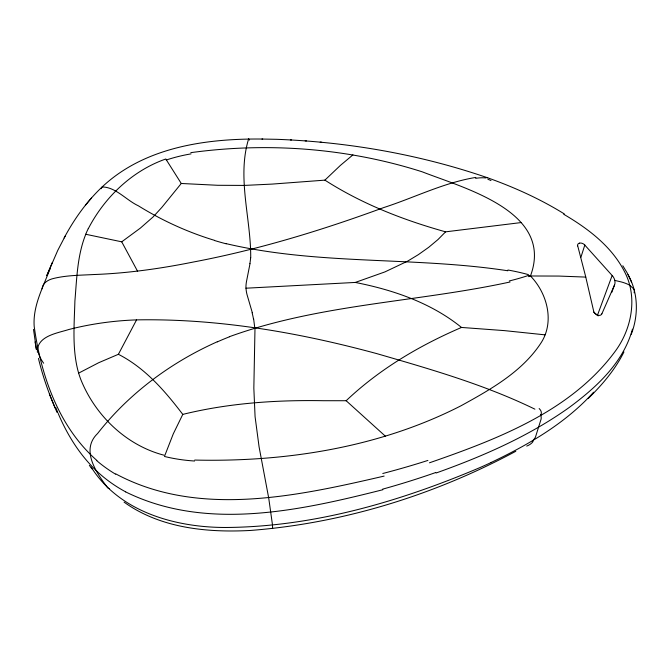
<?xml version="1.0" encoding="UTF-8"?>
<svg xmlns="http://www.w3.org/2000/svg" width="670" height="670" viewBox="0 0 670 670"><rect width="100%" height="100%" fill="white"/><g stroke="black" fill="none" stroke-linecap="round" stroke-linejoin="round"><path stroke-width="1" d="M250.714 257.766C251.024 218.537 236.828 177.843 248.562 139.084M250.01 263.645L246.451 281.718A48.893 40.527 -2.1 0 0 245.94 288.201M42.11 288.803C42.562 282.774 48.55 279.541 53.843 278.402C66.916 275.228 80.475 275.278 93.825 274.533C127.401 273.343 160.725 268.57 193.63 261.97C258.528 249.659 321.86 230.304 383.801 207.549C414.454 197.65 443.875 182.6 475.909 177.408M634.13 292.84L634.364 290.956A18.76 9.347 -13.8 0 0 633.887 289.072L629.683 285.194A51.59 25.594 -12.9 0 0 621.182 281.919L614.784 280.403M101.086 188.68L102.108 186.98C144.594 147.048 205.966 138.472 261.97 139.042L262.707 139.05M632.455 329.154C623.368 362.746 596.2 387.545 569.14 407.528C528.697 436.371 482.71 456.354 436.12 473.003M631.24 334.338C638.669 315.126 638.334 292.782 628.008 274.658M580.94 257.18L584.801 245.078L612.145 275.504L597.456 315.277L593.595 312.128M611.677 292.564L614.583 284.859L601.886 313.769M194.727 460.064C285.68 462.149 379.312 447.568 460.935 405.819C490.323 389.597 521.52 372.244 540.564 343.618C554.961 322.329 547.423 293.427 530.456 275.99L528.211 275.37M52.369 262.355L46.766 275.713L57.754 250.396L65.191 236.1M49.103 271.241C42.218 288.879 32.771 306.885 34.187 326.382C40.996 375.728 58.591 426.757 96.89 460.457M528.488 276.651L530.456 275.99C554.266 211.938 465.382 188.639 422.309 171.855C348.006 148.103 268 142.065 190.816 152.651M49.722 269.826L50.359 268.394M544.97 334.841L504.502 330.628L461.504 327.446C419.403 345.553 379.547 369.061 346.156 400.727L323.292 400.71C276.115 399.889 228.704 403.08 182.776 414.395L173.279 433.867L164.862 455.416C126.622 445.826 95.199 415.576 80.743 379.346A132.928 111.764 -12.6 0 1 78.641 373.131L98.724 362.704L118.397 354.296L136.563 319.883C217.876 318.409 298.795 332.446 377.076 353.701C430.567 369.212 484.737 384.697 534.911 409.177M88.289 228.696C104.545 197.29 132.124 170.775 165.8 158.999L181.268 183.48L217.742 185.288L244.207 185.423L272.137 184.091L324.9 180.138C362.009 203.956 403.265 220.028 445.6 231.837L521.034 222.582M623.946 351.951C615.169 369.606 602.238 384.815 588.21 398.508M64.111 237.984C74.135 219.216 86.606 201.636 102.108 186.98C115.558 186.88 126.395 200.288 138.271 205.749C162.081 220.505 187.767 232.256 214.584 240.371M91.413 198.086L85.358 205.255M445.6 231.837L437.929 239.6L428.725 247.297L418.356 254.65L407.653 261.132L384.932 271.903L355.276 282.439L246.007 288.201A48.835 40.493 -3.8 0 0 247.029 294.632L252.322 312.731M593.595 392.21C565.463 423.323 528.479 444.746 490.951 462.551M181.268 183.48L161.872 207.357L153.087 216.946L140.365 228.102L121.722 241.82L85.793 234.274A125.298 100.709 -10.3 0 0 84.705 237.063C77.209 257.514 76.715 279.591 74.898 301.065C74.27 324.02 72.142 347.487 77.787 370.016A131.328 110.416 -12.7 0 0 78.658 373.123M324.9 180.138L340.41 165.389L352.923 154.896M532.323 441.161L533.194 440.257A44.789 18.911 -8.7 0 0 535.431 437.2L541.1 419.11A43.056 18.601 -9 0 0 540.749 415.166L540.489 414.554M515.808 451.279C434.051 495.155 343.141 523.287 250.513 530.447C207.131 532.784 160.281 528.211 124.067 502.123M217.264 341.767C170.967 362.37 128.916 393.499 97.602 433.507C80.316 450.098 96.589 473.045 107.627 487.71A20.737 9.355 -51.3 0 0 109.612 488.665M229.349 336.717C319.598 303.937 416.941 302.254 510.063 281.986M429.47 462.803C497.776 439.059 571.812 411.012 615.898 350.36C631.919 327.998 637.698 296.827 624.599 271.819C611.685 246.326 587.866 228.436 563.755 214.291M382.872 489.72C300.16 510.599 206.092 531.611 125.633 491.889M384.128 476.085C297.882 496.051 198.37 518.186 115.843 473.925M579.55 243.118L579.826 243.076A4.564 2.956 32.5 0 1 584.851 245.044M136.563 319.883C113.724 320.679 90.969 323.836 68.826 329.506C57.218 333.224 36.498 335.972 37.403 352.294M530.456 275.99L558.922 276.065L585.781 277.095M261.97 139.042L276.869 139.318C348.467 142.015 419.864 154.469 487.659 177.801L488.932 178.237M290.378 139.896L291.475 139.946M305.143 140.834L306.433 140.926M320.159 142.124L321.675 142.249M507.827 270.772C414.521 256.434 318.543 265.437 226.242 243.662M486.194 177.458L487.659 177.801M355.276 282.439C393.206 289.901 431.128 302.832 461.504 327.446M489.318 178.396C515.389 187.784 540.791 199.325 564.358 213.956M597.238 315.009L597.548 315.126A4.749 3.568 44.3 0 0 601.903 313.786M118.397 354.296C145.164 368.006 164.87 390.878 182.776 414.395M346.156 400.727L385.468 436.279M89.353 465.357L91.974 468.807M91.229 467.216C119.344 511.989 175.414 527.441 225.447 527.483C313.141 526.98 399.153 501.813 479.368 467.836A500.591 367.478 -5.8 0 0 490.984 462.602M622.807 265.755L627.288 273.117L631.584 282.171M137.517 271.132L121.722 241.82M272.372 528.27L272.615 528.613L272.464 524.744L268.745 498.229L259.081 446.865L255.077 416.673L253.838 388.114L254.969 329.447L253.62 318.803M58.148 413.357C68.265 437.242 82.745 459.771 102.82 476.487A153.422 130.03 -11 0 0 125.659 491.855M38.458 358.442C42.905 377.001 49.337 395.007 57.059 412.444M57.796 412.502L55.736 407.444M49.387 394.01L55.116 407.821M577.733 245.94L585.547 276.149L593.628 310.989A4.732 3.501 41.7 0 0 597.221 314.95M35.058 341.926L36.406 349.531L33.5 329.372M226.175 243.805A219.886 154.15 1.6 0 1 214.509 240.505M533.102 441.471A24.589 14.447 15 0 1 526.712 446.086M248.562 138.958A16.499 2.194 89.7 0 1 249.374 140.072M487.928 179.376A22.596 13.701 -25.3 0 1 490.993 180.599M475.616 178.354A53.952 33.299 -43.4 0 1 485.934 177.935M166.219 160.013A143.288 120.307 -7.6 0 1 191.042 153.874M435.802 472.501A619.08 429.127 -5.1 0 1 382.595 489.167M85.727 234.257A126.898 102.024 -10.3 0 1 88.222 228.679M427.904 460.432A622.053 417.368 -2.9 0 1 382.779 473.497M115.617 474.201A154.469 133.297 -15 0 1 96.698 460.633M43.659 363.215A100.106 49.496 0.4 0 1 38.282 352.244M194.576 461.01A149.067 121.848 -8.4 0 1 164.426 456.454M539.157 408.549A25.661 10.486 2.3 0 1 540.983 414.604M614.725 280.395A10.661 6.943 42.1 0 1 614.558 284.842M612.204 275.471A10.67 7.068 41.4 0 1 614.851 280.412M527.625 275.73A193.915 119.176 3.7 0 1 509.309 280.948M217.315 341.876A292.078 286.928 26.8 0 1 229.391 336.834M252.113 312.773A139.804 114.897 -7 0 1 253.453 318.836M250.655 257.757A132.576 106.572 -6.4 0 1 249.893 263.637M507.927 270.018A236.753 224.375 42.6 0 1 528.379 274.608M577.657 245.932A4.548 2.965 31 0 1 579.575 243.168M597.464 315.26A10.142 8.618 -17.5 0 1 598.184 315.905"/></g></svg>
